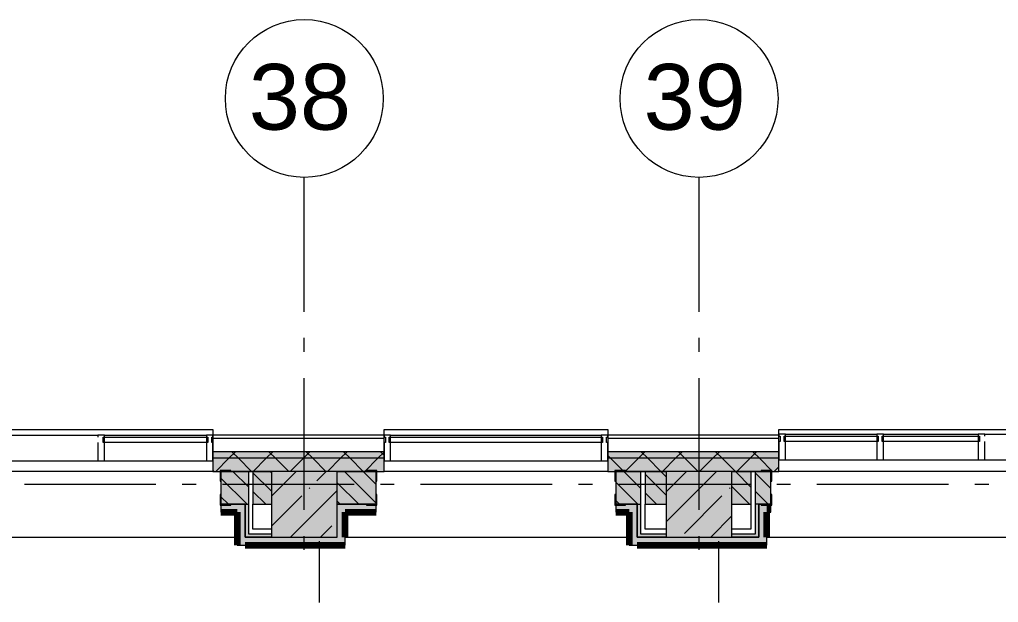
# Model space of a CAD drawing. Header units: millimetres. Extents: x -537608 to 253996, y -217170 to 186033.
# Drawn here: x -317340 to -309901, y -201596 to -197164 of the extents above; entities that cross this region are included whole.
import ezdxf

# ---------------------------------------------------------------- set-up
doc = ezdxf.new("R2010")
doc.units = ezdxf.units.MM
doc.layers.add('16) Лак 1.6м', color=160, linetype='Continuous', lineweight=90)
doc.layers.add('PDF _Геометрия', color=7, linetype='Continuous')
doc.layers.add('PDF _Текст', color=7, linetype='Continuous')
doc.layers.add('PDF _Сплошная заливка', color=7, linetype='Continuous', true_color=0xffffff)
doc.styles.add('PDF ArialMT', font='arial.ttf')

msp = doc.modelspace()

# ---------------------------------------------------------------- hatches: boundary and pattern name
at = {"layer": 'PDF _Сплошная заливка', "transparency": 33554559}
h = msp.add_hatch(color=256, dxfattribs=at)
h.paths.add_polyline_path([(-292602.1144, -200499.6523), (-291276.1742, -200499.6523), (-291276.1742, -200449.6521), (-297870.1772, -200449.6521), (-297870.1772, -200499.6523), (-295975.1895, -200499.6523)], flags=0)
h.paths.add_polyline_path([(-300191.5361, -200499.6523), (-299570.1762, -200499.6523), (-299570.1762, -200449.6521), (-300870.1776, -200449.6521), (-300870.1776, -200499.6523)], flags=0)
h.paths.add_polyline_path([(-302570.1808, -200499.6523), (-302570.1808, -200449.6521), (-303870.178, -200449.6521), (-303870.178, -200499.6523), (-302721.3441, -200499.6523)], flags=0)
h.paths.add_polyline_path([(-312418.9413, -200499.6523), (-311570.1819, -200499.6523), (-311570.1819, -200449.6521), (-312870.1833, -200449.6521), (-312870.1833, -200499.6523), (-312840.5759, -200499.6523)], flags=0)
h.paths.add_polyline_path([(-315370.3838, -200499.6523), (-314570.1822, -200499.6523), (-314570.1822, -200449.6521), (-315870.1837, -200449.6521), (-315870.1837, -200499.6523), (-315792.0185, -200499.6523)], flags=0)
h.paths.add_polyline_path([(-320570.1873, -200499.6523), (-320570.1873, -200449.6521), (-321870.8045, -200449.6521), (-321870.8045, -200499.6523), (-320851.6344, -200499.6523)], flags=0)
h.paths.add_polyline_path([(-317900.1918, -200499.6523), (-317570.1826, -200499.6523), (-317570.1826, -200449.6521), (-318870.184, -200449.6521), (-318870.184, -200499.6523), (-318743.4611, -200499.6523)], flags=0)
h.paths.add_polyline_path([(-324646.3463, -200499.6523), (-323570.8034, -200499.6523), (-323570.8034, -200449.6521), (-324870.1891, -200449.6521), (-324870.1891, -200499.6523)], flags=0)
h.paths.add_polyline_path([(-326570.188, -200499.6523), (-326570.188, -200449.6521), (-328176.1889, -200449.6521), (-328176.1889, -200499.6523), (-326754.5197, -200499.6523)], flags=0)
h.paths.add_polyline_path([(-331176.1935, -200499.6523), (-329876.1878, -200499.6523), (-329876.1878, -200449.6521), (-331176.1935, -200449.6521)], flags=0)
h.paths.add_polyline_path([(-332876.1924, -200499.6523), (-332876.1924, -200449.6521), (-334176.1896, -200449.6521), (-334176.1896, -200499.6523), (-333079.0438, -200499.6523)], flags=0)
h.paths.add_polyline_path([(-336452.1211, -200499.6523), (-335876.1885, -200499.6523), (-335876.1885, -200449.6521), (-337176.1942, -200449.6521), (-337176.1942, -200499.6523), (-336873.7558, -200499.6523)], flags=0)
h.paths.add_polyline_path([(-338876.1932, -200499.6523), (-338876.1932, -200449.6521), (-342076.1901, -200449.6521), (-342076.1901, -200499.6523), (-338981.929, -200499.6523)], flags=0)
h = msp.add_hatch(color=256, dxfattribs=at)
h.paths.add_polyline_path([(-291758.8451, -200599.6527), (-291276.1742, -200599.6527), (-291276.1742, -200499.6523), (-297870.1772, -200499.6523), (-297870.1772, -200599.6527), (-292602.1144, -200599.6527)], flags=0)
h.paths.add_polyline_path([(-300191.5361, -200599.6527), (-299570.1762, -200599.6527), (-299570.1762, -200499.6523), (-300870.1776, -200499.6523), (-300870.1776, -200599.6527)], flags=0)
h.paths.add_polyline_path([(-302570.1808, -200599.6527), (-302570.1808, -200499.6523), (-303870.178, -200499.6523), (-303870.178, -200599.6527), (-302721.3441, -200599.6527)], flags=0)
h.paths.add_polyline_path([(-312426.1838, -200599.6527), (-311570.1819, -200599.6527), (-311570.1819, -200499.6523), (-312870.1833, -200499.6523), (-312870.1833, -200599.6527), (-312840.5759, -200599.6527)], flags=0)
h.paths.add_polyline_path([(-315870.1837, -200599.6527), (-314570.1822, -200599.6527), (-314570.1822, -200499.6523), (-315870.1837, -200499.6523)], flags=0)
h.paths.add_polyline_path([(-318870.184, -200599.6527), (-317570.1826, -200599.6527), (-317570.1826, -200499.6523), (-318870.184, -200499.6523)], flags=0)
h.paths.add_polyline_path([(-321273.2691, -200599.6527), (-320570.1873, -200599.6527), (-320570.1873, -200499.6523), (-321870.8045, -200499.6523), (-321870.8045, -200599.6527), (-321694.9038, -200599.6527)], flags=0)
h.paths.add_polyline_path([(-328176.1889, -200599.6527), (-326570.188, -200599.6527), (-326570.188, -200499.6523), (-328176.1889, -200499.6523)], flags=0)
h.paths.add_polyline_path([(-323570.8034, -200599.6527), (-323570.8034, -200499.6523), (-324870.1891, -200499.6523), (-324870.1891, -200599.6527), (-323803.077, -200599.6527)], flags=0)
h.paths.add_polyline_path([(-330127.5969, -200599.6527), (-329876.1878, -200599.6527), (-329876.1878, -200499.6523), (-331176.1935, -200499.6523), (-331176.1935, -200599.6527), (-330476.1904, -200599.6527)], flags=0)
h.paths.add_polyline_path([(-333922.3131, -200599.6527), (-332876.1924, -200599.6527), (-332876.1924, -200499.6523), (-334176.1896, -200499.6523), (-334176.1896, -200599.6527)], flags=0)
h.paths.add_polyline_path([(-335876.1885, -200599.6527), (-335876.1885, -200499.6523), (-337176.1942, -200499.6523), (-337176.1942, -200599.6527), (-336452.1211, -200599.6527)], flags=0)
h.paths.add_polyline_path([(-338876.1932, -200599.6527), (-338876.1932, -200499.6523), (-342126.1903, -200499.6523), (-342126.1903, -200599.6527), (-338981.929, -200599.6527)], flags=0)
h = msp.add_hatch(color=256, dxfattribs=at)
h.paths.add_polyline_path([(-296926.1754, -200849.6538), (-294426.1751, -200849.6538), (-294426.1751, -200599.6527), (-296926.1754, -200599.6527), (-296926.1754, -200829.3816)], flags=0)
h.paths.add_polyline_path([(-297666.1761, -200849.6538), (-297641.176, -200849.6538), (-297641.176, -200599.6527), (-297809.7308, -200599.6527), (-297809.7308, -200849.6538)], flags=0)
h.paths.add_polyline_path([(-300809.7312, -200849.6538), (-299629.7312, -200849.6538), (-299629.7312, -200599.6527), (-300809.7312, -200599.6527)], flags=0)
h.paths.add_polyline_path([(-297426.1777, -200849.6538), (-297426.1777, -200599.6527), (-297606.1776, -200599.6527), (-297606.1776, -200849.6538)], flags=0)
h.paths.add_polyline_path([(-302866.1777, -200849.6538), (-302629.7315, -200849.6538), (-302629.7315, -200599.6527), (-302926.1805, -200599.6527), (-302926.1805, -200849.6538)], flags=0)
h.paths.add_polyline_path([(-303641.1811, -200849.6538), (-303641.1811, -200599.6527), (-303810.1794, -200599.6527), (-303810.1794, -200849.6538), (-303666.1812, -200849.6538)], flags=0)
h.paths.add_polyline_path([(-303564.6134, -200849.6538), (-303426.1784, -200849.6538), (-303426.1784, -200599.6527), (-303606.1783, -200599.6527), (-303606.1783, -200849.6538)], flags=0)
h.paths.add_polyline_path([(-311746.7672, -200849.6538), (-311630.1804, -200849.6538), (-311630.1804, -200599.6527), (-311746.7672, -200599.6527), (-311746.7672, -200698.3356)], flags=0)
h.paths.add_polyline_path([(-311781.7656, -200849.6538), (-311781.7656, -200599.6527), (-311926.1815, -200599.6527), (-311926.1815, -200849.6538)], flags=0)
h.paths.add_polyline_path([(-315626.185, -200849.6538), (-315601.1849, -200849.6538), (-315601.1849, -200599.6527), (-315809.7373, -200599.6527), (-315809.7373, -200849.6538), (-315792.0185, -200849.6538)], flags=0)
h.paths.add_polyline_path([(-314866.1833, -200849.6538), (-314629.7373, -200849.6538), (-314629.7373, -200599.6527), (-314926.1819, -200599.6527), (-314926.1819, -200849.6538)], flags=0)
h.paths.add_polyline_path([(-312621.1812, -200849.6538), (-312621.1812, -200599.6527), (-312809.7369, -200599.6527), (-312809.7369, -200849.6538), (-312646.1813, -200849.6538)], flags=0)
h.paths.add_polyline_path([(-312586.1827, -200849.6538), (-312426.1838, -200849.6538), (-312426.1838, -200599.6527), (-312586.1827, -200599.6527)], flags=0)
h.paths.add_polyline_path([(-315426.1841, -200849.6538), (-315426.1841, -200599.6527), (-315566.1822, -200599.6527), (-315566.1822, -200849.6538)], flags=0)
h.paths.add_polyline_path([(-321641.1875, -200849.6538), (-321641.1875, -200599.6527), (-321810.3581, -200599.6527), (-321810.3581, -200849.6538), (-321666.1876, -200849.6538)], flags=0)
h.paths.add_polyline_path([(-320866.184, -200849.6538), (-320629.738, -200849.6538), (-320629.738, -200599.6527), (-320926.1869, -200599.6527), (-320926.1869, -200849.6538)], flags=0)
h.paths.add_polyline_path([(-321606.1848, -200849.6538), (-321426.1849, -200849.6538), (-321426.1849, -200599.6527), (-321606.1848, -200599.6527)], flags=0)
h.paths.add_polyline_path([(-317900.1918, -200849.6538), (-317629.7376, -200849.6538), (-317629.7376, -200599.6527), (-318809.7377, -200599.6527), (-318809.7377, -200849.6538), (-318743.4611, -200849.6538)], flags=0)
h.paths.add_polyline_path([(-323926.1873, -200849.6538), (-323630.3584, -200849.6538), (-323630.3584, -200599.6527), (-323926.1873, -200599.6527), (-323926.1873, -200829.0264)], flags=0)
h.paths.add_polyline_path([(-324809.7384, -200849.6538), (-324628.395, -200849.6538), (-324628.395, -200599.6527), (-324809.7384, -200599.6527), (-324809.7384, -200698.3356)], flags=0)
h.paths.add_polyline_path([(-324426.1895, -200849.6538), (-324426.1895, -200599.6527), (-324593.3966, -200599.6527), (-324593.3966, -200849.6538)], flags=0)
h.paths.add_polyline_path([(-328116.1903, -200849.6538), (-326629.743, -200849.6538), (-326629.743, -200599.6527), (-328116.1903, -200599.6527), (-328116.1903, -200698.3356)], flags=0)
h.paths.add_polyline_path([(-330127.5969, -200849.6538), (-329936.1906, -200849.6538), (-329936.1906, -200599.6527), (-330476.1904, -200599.6527), (-330476.1904, -200849.6538), (-330416.1876, -200849.6538)], flags=0)
h.paths.add_polyline_path([(-331116.1864, -200849.6538), (-330976.1883, -200849.6538), (-330976.1883, -200599.6527), (-331116.1864, -200599.6527), (-331116.1864, -200698.3356)], flags=0)
h.paths.add_polyline_path([(-332936.191, -200849.6538), (-332936.191, -200599.6527), (-334116.191, -200599.6527), (-334116.191, -200849.6538), (-333079.0438, -200849.6538)], flags=0)
h.paths.add_polyline_path([(-339416.1973, -200849.6538), (-338936.1917, -200849.6538), (-338936.1917, -200599.6527), (-339476.1958, -200599.6527), (-339476.1958, -200849.6538)], flags=0)
h.paths.add_polyline_path([(-335936.1956, -200849.6538), (-335936.1956, -200599.6527), (-336476.1912, -200599.6527), (-336476.1912, -200849.6538), (-336416.1926, -200849.6538)], flags=0)
h.paths.add_polyline_path([(-336976.1933, -200849.6538), (-336976.1933, -200599.6527), (-337116.1957, -200599.6527), (-337116.1957, -200849.6538)], flags=0)
for points in [[(-315426.1841, -201099.6528), (-314926.1819, -201099.6528), (-314926.1819, -200599.6527), (-315426.1841, -200599.6527), (-315426.1841, -201054.9574)], [(-312426.1838, -201099.6528), (-311926.1815, -201099.6528), (-311926.1815, -200599.6527), (-312426.1838, -200599.6527), (-312426.1838, -201054.9574)]]:
    msp.add_hatch(color=256, dxfattribs=at).paths.add_polyline_path(points)
at = {"layer": 'PDF _Сплошная заливка', "true_color": 0xff7d7d, "transparency": 33554559}
h = msp.add_hatch(color=11, dxfattribs=at)
h.paths.add_polyline_path([(-315626.185, -200909.6524), (-315626.185, -200849.6538), (-315809.7373, -200849.6538), (-315809.7373, -200909.6524), (-315686.1835, -200909.6524)], flags=0)
h.paths.add_polyline_path([(-317629.7376, -200909.6524), (-317629.7376, -200849.6538), (-318809.7377, -200849.6538), (-318809.7377, -200909.6524), (-317900.1918, -200909.6524)], flags=0)
h.paths.add_polyline_path([(-320866.184, -200909.6524), (-320629.738, -200909.6524), (-320629.738, -200849.6538), (-320866.184, -200849.6538)], flags=0)
for points in [[(-314926.1819, -201099.6528), (-314866.1833, -201099.6528), (-314866.1833, -200849.6538), (-314926.1819, -200849.6538), (-314926.1819, -201054.9574)], [(-311721.7671, -201099.6528), (-311661.7685, -201099.6528), (-311661.7685, -200849.6538), (-311721.7671, -200849.6538), (-311721.7671, -201054.9574)], [(-315426.1841, -201159.6535), (-314866.1833, -201159.6535), (-314866.1833, -201099.6528), (-315626.185, -201099.6528), (-315626.185, -201159.6535)], [(-311661.7685, -201159.6535), (-311661.7685, -201099.6528), (-312646.1813, -201099.6528), (-312646.1813, -201159.6535), (-311926.1815, -201159.6535)]]:
    msp.add_hatch(color=11, dxfattribs=at).paths.add_polyline_path(points)
h = msp.add_hatch(color=11, dxfattribs=at)
h.paths.add_polyline_path([(-312706.1842, -200909.6524), (-312646.1813, -200909.6524), (-312646.1813, -200849.6538), (-312809.7369, -200849.6538), (-312809.7369, -200909.6524)], flags=0)
h.paths.add_polyline_path([(-314866.1833, -200909.6524), (-314629.7373, -200909.6524), (-314629.7373, -200849.6538), (-314866.1833, -200849.6538)], flags=0)

# ---------------------------------------------------------------- linework, layer by layer
at = {"layer": '16) Лак 1.6м'}
for p, q in [((-315809.7373, -200909.6524), (-315686.1835, -200909.6524)), ((-315686.1835, -200909.6524), (-315686.1835, -201159.6535)), ((-314866.1833, -201099.6528), (-314866.1833, -200909.6524)), ((-314866.1833, -200909.6524), (-314629.7373, -200909.6524)), ((-312809.7369, -200909.6524), (-312706.1842, -200909.6524)), ((-312706.1842, -200909.6524), (-312706.1842, -201159.6535)), ((-311661.7685, -201099.6528), (-311661.7685, -200909.6524)), ((-315626.185, -201159.6535), (-314866.1833, -201159.6535)), ((-312646.1813, -201159.6535), (-311661.7685, -201159.6535))]:
    msp.add_line(p, q, dxfattribs=at)
at = {"layer": 'PDF _Геометрия', "color": 253, "lineweight": 9, "true_color": 0xaaaaaa}
for p, q in [((-315176.183, -199384.9836), (-315176.183, -198363.7231)), ((-312176.1826, -199384.9836), (-312176.1826, -198363.7231)), ((-315176.183, -199690.8173), (-315176.183, -199584.9845)), ((-312176.1826, -199690.8173), (-312176.1826, -199584.9845)), ((-315176.183, -200890.8184), (-315176.183, -199890.8182)), ((-312176.1826, -200890.8184), (-312176.1826, -199890.8182)), ((-317570.1826, -200279.6526), (-315870.1837, -200279.6526)), ((-315870.1837, -200279.6526), (-315870.1837, -200322.6536)), ((-314570.1822, -200322.6536), (-314570.1822, -200279.6526)), ((-314570.1822, -200279.6526), (-312870.1833, -200279.6526)), ((-312870.1833, -200279.6526), (-312870.1833, -200322.6536)), ((-311570.1819, -200315.6522), (-311570.1819, -200279.6526)), ((-311570.1819, -200279.6526), (-303870.178, -200279.6526)), ((-316705.1856, -200377.653), (-316695.183, -200377.653)), ((-315920.1839, -200377.653), (-315910.1855, -200377.653)), ((-315880.182, -200377.653), (-315870.1837, -200377.653)), ((-314570.1822, -200377.653), (-314560.1839, -200377.653)), ((-314527.1145, -200377.653), (-314520.182, -200377.653)), ((-312920.1835, -200377.653), (-312910.1809, -200377.653)), ((-312880.1816, -200377.653), (-312870.1833, -200377.653)), ((-316303.7802, -200699.6532), (-317303.7803, -200699.6532)), ((-315997.9486, -200699.6532), (-316103.7793, -200699.6532)), ((-314797.9476, -200699.6532), (-315797.9477, -200699.6532)), ((-314492.1118, -200699.6532), (-314597.9467, -200699.6532)), ((-313292.1151, -200699.6532), (-314292.1152, -200699.6532)), ((-312986.2793, -200699.6532), (-313092.1142, -200699.6532)), ((-311786.2782, -200699.6532), (-312786.2784, -200699.6532)), ((-311480.4467, -200699.6532), (-311586.2774, -200699.6532)), ((-310280.4457, -200699.6532), (-311280.4458, -200699.6532)), ((-309974.6098, -200699.6532), (-310080.4449, -200699.6532)), ((-315176.183, -201196.652), (-315176.183, -201090.8171)), ((-312176.1826, -201196.652), (-312176.1826, -201090.8171))]:
    msp.add_line(p, q, dxfattribs=at)
at = {"layer": 'PDF _Геометрия', "lineweight": 9}
for p, q in [((-317520.1866, -200322.6536), (-316745.1833, -200322.6536)), ((-316695.183, -200322.6536), (-316745.1833, -200322.6536)), ((-316745.1833, -200322.6536), (-316745.1833, -200339.6533)), ((-316695.183, -200322.6536), (-315920.1839, -200322.6536)), ((-316695.183, -200339.6533), (-316695.183, -200322.6536)), ((-315870.1837, -200322.6536), (-315920.1839, -200322.6536)), ((-315920.1839, -200322.6536), (-315920.1839, -200339.6533)), ((-314570.1822, -200322.6536), (-315870.1837, -200322.6536)), ((-315870.1837, -200322.6536), (-315870.1837, -200349.6516)), ((-315870.1837, -200339.6533), (-315870.1837, -200322.6536)), ((-314570.1822, -200349.6516), (-314570.1822, -200322.6536)), ((-314520.182, -200322.6536), (-314570.1822, -200322.6536)), ((-314570.1822, -200322.6536), (-314570.1822, -200339.6533)), ((-314520.182, -200339.6533), (-314520.182, -200322.6536)), ((-314520.182, -200322.6536), (-312920.1835, -200322.6536)), ((-312870.1833, -200322.6536), (-312920.1835, -200322.6536)), ((-312920.1835, -200322.6536), (-312920.1835, -200339.6533)), ((-311570.1819, -200322.6536), (-312870.1833, -200322.6536)), ((-312870.1833, -200322.6536), (-312870.1833, -200349.6516)), ((-312870.1833, -200339.6533), (-312870.1833, -200322.6536)), ((-311520.1816, -200315.6522), (-311570.1819, -200315.6522)), ((-311570.1819, -200315.6522), (-311570.1819, -200332.6519)), ((-311570.1819, -200349.6516), (-311570.1819, -200322.6536)), ((-311520.1816, -200332.6519), (-311520.1816, -200315.6522)), ((-311520.1816, -200315.6522), (-310825.182, -200315.6522)), ((-310775.1818, -200315.6522), (-310825.182, -200315.6522)), ((-310825.182, -200315.6522), (-310825.182, -200332.6519)), ((-310775.1818, -200315.6522), (-310055.182, -200315.6522)), ((-310775.1818, -200332.6519), (-310775.1818, -200315.6522)), ((-310005.1818, -200315.6522), (-310055.182, -200315.6522)), ((-310055.182, -200315.6522), (-310055.182, -200332.6519)), ((-310005.1818, -200315.6522), (-309285.1821, -200315.6522)), ((-310005.1818, -200332.6519), (-310005.1818, -200315.6522)), ((-316745.1833, -200379.6531), (-316745.1833, -200519.6532)), ((-316705.1856, -200379.6531), (-316705.1856, -200339.6533)), ((-316705.1856, -200339.6533), (-316695.183, -200339.6533)), ((-316695.183, -200379.6531), (-316705.1856, -200379.6531)), ((-316695.183, -200379.6531), (-316695.183, -200339.6533)), ((-316695.183, -200339.6533), (-315920.1839, -200339.6533)), ((-315920.1839, -200379.6531), (-316695.183, -200379.6531)), ((-316695.183, -200519.6532), (-316695.183, -200379.6531)), ((-315920.1839, -200339.6533), (-315920.1839, -200379.6531)), ((-315920.1839, -200339.6533), (-315910.1855, -200339.6533)), ((-315910.1855, -200379.6531), (-315920.1839, -200379.6531)), ((-315920.1839, -200379.6531), (-315920.1839, -200519.6532)), ((-315910.1855, -200339.6533), (-315910.1855, -200379.6531)), ((-315880.182, -200379.6531), (-315880.182, -200339.6533)), ((-315880.182, -200339.6533), (-315870.1837, -200339.6533)), ((-315870.1837, -200379.6531), (-315880.182, -200379.6531)), ((-315870.1837, -200349.6516), (-315870.1837, -200449.6521)), ((-314570.1822, -200349.6516), (-315870.1837, -200349.6516)), ((-315870.1837, -200519.6532), (-315870.1837, -200379.6531)), ((-314570.1822, -200339.6533), (-314560.1839, -200339.6533)), ((-314570.1822, -200449.6521), (-314570.1822, -200349.6516)), ((-314560.1839, -200379.6531), (-314570.1822, -200379.6531)), ((-314570.1822, -200379.6531), (-314570.1822, -200519.6532)), ((-314560.1839, -200339.6533), (-314560.1839, -200379.6531)), ((-314530.1846, -200379.6531), (-314530.1846, -200339.6533)), ((-314530.1846, -200339.6533), (-314520.182, -200339.6533)), ((-314520.182, -200379.6531), (-314530.1846, -200379.6531)), ((-314520.182, -200379.6531), (-314520.182, -200339.6533)), ((-314520.182, -200339.6533), (-312920.1835, -200339.6533)), ((-314520.182, -200519.6532), (-314520.182, -200379.6531)), ((-312920.1835, -200379.6531), (-314520.182, -200379.6531)), ((-312920.1835, -200339.6533), (-312910.1809, -200339.6533)), ((-312920.1835, -200339.6533), (-312920.1835, -200379.6531)), ((-312910.1809, -200379.6531), (-312920.1835, -200379.6531)), ((-312920.1835, -200379.6531), (-312920.1835, -200519.6532)), ((-312910.1809, -200339.6533), (-312910.1809, -200379.6531)), ((-312880.1816, -200379.6531), (-312880.1816, -200339.6533)), ((-312880.1816, -200339.6533), (-312870.1833, -200339.6533)), ((-312870.1833, -200379.6531), (-312880.1816, -200379.6531)), ((-312870.1833, -200349.6516), (-312870.1833, -200449.6521)), ((-311570.1819, -200349.6516), (-312870.1833, -200349.6516)), ((-312870.1833, -200519.6532), (-312870.1833, -200379.6531)), ((-311570.1819, -200332.6519), (-311560.1835, -200332.6519)), ((-311570.1819, -200449.6521), (-311570.1819, -200349.6516)), ((-311560.1835, -200372.6516), (-311570.1819, -200372.6516)), ((-311570.1819, -200372.6516), (-311570.1819, -200512.6518)), ((-311560.1835, -200332.6519), (-311560.1835, -200372.6516)), ((-311530.1843, -200372.6516), (-311530.1843, -200332.6519)), ((-311530.1843, -200332.6519), (-311520.1816, -200332.6519)), ((-311520.1816, -200372.6516), (-311530.1843, -200372.6516)), ((-311520.1816, -200372.6516), (-311520.1816, -200332.6519)), ((-311520.1816, -200332.6519), (-310825.182, -200332.6519)), ((-311520.1816, -200512.6518), (-311520.1816, -200372.6516)), ((-310825.182, -200372.6516), (-311520.1816, -200372.6516)), ((-310825.182, -200332.6519), (-310825.182, -200372.6516)), ((-310825.182, -200332.6519), (-310815.1837, -200332.6519)), ((-310815.1837, -200372.6516), (-310825.182, -200372.6516)), ((-310825.182, -200372.6516), (-310825.182, -200512.6518)), ((-310815.1837, -200332.6519), (-310815.1837, -200372.6516)), ((-310785.1801, -200372.6516), (-310785.1801, -200332.6519)), ((-310785.1801, -200332.6519), (-310775.1818, -200332.6519)), ((-310775.1818, -200372.6516), (-310785.1801, -200372.6516)), ((-310775.1818, -200372.6516), (-310775.1818, -200332.6519)), ((-310775.1818, -200332.6519), (-310055.182, -200332.6519)), ((-310055.182, -200372.6516), (-310775.1818, -200372.6516)), ((-310775.1818, -200512.6518), (-310775.1818, -200372.6516)), ((-310055.182, -200332.6519), (-310055.182, -200372.6516)), ((-310055.182, -200332.6519), (-310045.1838, -200332.6519)), ((-310045.1838, -200372.6516), (-310055.182, -200372.6516)), ((-310055.182, -200372.6516), (-310055.182, -200512.6518)), ((-310045.1838, -200332.6519), (-310045.1838, -200372.6516)), ((-310005.1818, -200512.6518), (-310005.1818, -200372.6516)), ((-315870.1837, -200449.6521), (-315870.1837, -200499.6523)), ((-314570.1822, -200449.6521), (-315870.1837, -200449.6521)), ((-315748.6321, -200499.6523), (-315698.6362, -200449.6521)), ((-315677.4124, -200499.6523), (-315727.4126, -200449.6521)), ((-315465.7899, -200499.6523), (-315415.7897, -200449.6521)), ((-315394.5702, -200499.6523), (-315444.5704, -200449.6521)), ((-315182.9476, -200499.6523), (-315132.9473, -200449.6521)), ((-315111.7278, -200499.6523), (-315161.728, -200449.6521)), ((-314900.1053, -200499.6523), (-314850.1051, -200449.6521)), ((-314828.8856, -200499.6523), (-314878.8858, -200449.6521)), ((-314617.263, -200499.6523), (-314570.1822, -200452.5736)), ((-314570.1822, -200475.5112), (-314596.0435, -200449.6521)), ((-314570.1822, -200499.6523), (-314570.1822, -200449.6521)), ((-312870.1833, -200449.6521), (-312870.1833, -200499.6523)), ((-311570.1819, -200449.6521), (-312870.1833, -200449.6521)), ((-312637.3628, -200499.6523), (-312587.3626, -200449.6521)), ((-312566.143, -200499.6523), (-312616.1433, -200449.6521)), ((-312354.5205, -200499.6523), (-312304.5203, -200449.6521)), ((-312283.3008, -200499.6523), (-312333.301, -200449.6521)), ((-312071.6782, -200499.6523), (-312021.678, -200449.6521)), ((-312000.4585, -200499.6523), (-312050.4587, -200449.6521)), ((-311788.836, -200499.6523), (-311738.8358, -200449.6521)), ((-311717.6162, -200499.6523), (-311767.6122, -200449.6521)), ((-311570.1819, -200499.6523), (-311570.1819, -200449.6521)), ((-317520.1866, -200519.6532), (-316745.1833, -200519.6532)), ((-316745.1833, -200519.6532), (-316695.183, -200519.6532)), ((-316695.183, -200519.6532), (-315920.1839, -200519.6532)), ((-315920.1839, -200519.6532), (-315870.1837, -200519.6532)), ((-315870.1837, -200499.6523), (-315870.1837, -200599.6527)), ((-314570.1822, -200499.6523), (-315870.1837, -200499.6523)), ((-315848.6326, -200599.6527), (-315748.6321, -200499.6523)), ((-315577.4119, -200599.6527), (-315677.4124, -200499.6523)), ((-315565.7903, -200599.6527), (-315465.7899, -200499.6523)), ((-315294.5697, -200599.6527), (-315394.5702, -200499.6523)), ((-315282.948, -200599.6527), (-315182.9476, -200499.6523)), ((-315011.7274, -200599.6527), (-315111.7278, -200499.6523)), ((-315000.1058, -200599.6527), (-314900.1053, -200499.6523)), ((-314728.8851, -200599.6527), (-314828.8856, -200499.6523)), ((-314717.2635, -200599.6527), (-314617.263, -200499.6523)), ((-314570.1822, -200599.6527), (-314570.1822, -200499.6523)), ((-314570.1822, -200519.6532), (-314520.182, -200519.6532)), ((-314520.182, -200519.6532), (-312920.1835, -200519.6532)), ((-312920.1835, -200519.6532), (-312870.1833, -200519.6532)), ((-312848.9853, -200499.6523), (-312870.1833, -200478.4543)), ((-312870.1833, -200499.6523), (-312870.1833, -200599.6527)), ((-311570.1819, -200499.6523), (-312870.1833, -200499.6523)), ((-312748.9849, -200599.6527), (-312848.9853, -200499.6523)), ((-312737.3632, -200599.6527), (-312637.3628, -200499.6523)), ((-312466.1426, -200599.6527), (-312566.143, -200499.6523)), ((-312454.521, -200599.6527), (-312354.5205, -200499.6523)), ((-312183.3004, -200599.6527), (-312283.3008, -200499.6523)), ((-312171.6787, -200599.6527), (-312071.6782, -200499.6523)), ((-311900.458, -200599.6527), (-312000.4585, -200499.6523)), ((-311888.8364, -200599.6527), (-311788.836, -200499.6523)), ((-311617.6158, -200599.6527), (-311717.6162, -200499.6523)), ((-311570.1819, -200599.6527), (-311570.1819, -200499.6523)), ((-311570.1819, -200512.6518), (-311520.1816, -200512.6518)), ((-311520.1816, -200512.6518), (-310825.182, -200512.6518)), ((-310825.182, -200512.6518), (-310775.1818, -200512.6518)), ((-310775.1818, -200512.6518), (-310055.182, -200512.6518)), ((-310055.182, -200512.6518), (-310005.1818, -200512.6518)), ((-310005.1818, -200512.6518), (-309285.1821, -200512.6518)), ((-315860.2586, -200599.6527), (-315870.1837, -200589.7255)), ((-315870.1837, -200599.6527), (-315426.1841, -200599.6527)), ((-315601.1849, -200599.6527), (-315809.7373, -200599.6527)), ((-315809.7373, -200599.6527), (-315809.7373, -200849.6538)), ((-315601.1849, -200717.3031), (-315718.8353, -200599.6527)), ((-315566.1822, -200599.6527), (-315601.1849, -200599.6527)), ((-315601.1849, -200599.6527), (-315601.1849, -200849.6538)), ((-315426.1841, -200599.6527), (-315566.1822, -200599.6527)), ((-315566.1822, -200599.6527), (-315566.1822, -200849.6538)), ((-315426.1841, -200750.8828), (-315566.1822, -200610.8825)), ((-315426.1841, -200609.4616), (-315435.993, -200599.6527)), ((-315426.1841, -200788.4259), (-315237.4087, -200599.6527)), ((-314926.1819, -200599.6527), (-315426.1841, -200599.6527)), ((-315426.1841, -200599.6527), (-315426.1841, -201099.6528)), ((-315081.2894, -200671.6324), (-315009.3118, -200599.6527)), ((-314629.7373, -200599.6527), (-314926.1819, -200599.6527)), ((-314926.1819, -200599.6527), (-314570.1822, -200599.6527)), ((-314926.1819, -201099.6528), (-314926.1819, -200599.6527)), ((-314629.7373, -200840.2239), (-314870.3084, -200599.6527)), ((-314629.7373, -200698.8006), (-314728.8851, -200599.6527)), ((-314629.7373, -200849.6538), (-314629.7373, -200599.6527)), ((-312870.1833, -200599.6527), (-312426.1838, -200599.6527)), ((-312621.1812, -200599.6527), (-312809.7369, -200599.6527)), ((-312809.7369, -200599.6527), (-312809.7369, -200849.6538)), ((-312621.1812, -200727.4543), (-312748.9849, -200599.6527)), ((-312586.1827, -200599.6527), (-312621.1812, -200599.6527)), ((-312621.1812, -200599.6527), (-312621.1812, -200849.6538)), ((-312426.1838, -200599.6527), (-312586.1827, -200599.6527)), ((-312586.1827, -200599.6527), (-312586.1827, -200849.6538)), ((-312426.1838, -200781.0348), (-312586.1827, -200621.0337)), ((-312426.1838, -200639.6116), (-312466.1426, -200599.6527)), ((-312426.1838, -200981.8044), (-312044.03, -200599.6527)), ((-312426.1838, -200753.7074), (-312272.1269, -200599.6527)), ((-311926.1815, -200599.6527), (-312426.1838, -200599.6527)), ((-312426.1838, -200599.6527), (-312426.1838, -201099.6528)), ((-311781.7656, -200599.6527), (-311926.1815, -200599.6527)), ((-311926.1815, -200599.6527), (-311570.1819, -200599.6527)), ((-311926.1815, -201099.6528), (-311926.1815, -200599.6527)), ((-311781.7656, -200718.343), (-311900.458, -200599.6527)), ((-311746.7672, -200599.6527), (-311781.7656, -200599.6527)), ((-311781.7656, -200599.6527), (-311781.7656, -200849.6538)), ((-311630.1804, -200599.6527), (-311746.7672, -200599.6527)), ((-311746.7672, -200849.6538), (-311746.7672, -200599.6527)), ((-311630.1804, -200728.5049), (-311746.7672, -200611.9224)), ((-311630.1804, -200849.6538), (-311630.1804, -200599.6527)), ((-311605.9898, -200599.6527), (-311570.1819, -200563.8426)), ((-315610.2575, -200849.6538), (-315809.7373, -200650.1718)), ((-314761.7263, -200849.6538), (-314926.1819, -200685.1961)), ((-312640.4071, -200849.6538), (-312809.7369, -200680.3239)), ((-315468.8342, -200849.6538), (-315566.1822, -200752.3037)), ((-315281.2128, -201099.6528), (-314926.1819, -200744.6219)), ((-315138.3168, -200728.6556), (-315133.5761, -200723.9148)), ((-312498.9838, -200849.6538), (-312586.1827, -200762.4549)), ((-311944.9338, -200728.6556), (-311940.193, -200723.9148)), ((-311791.8802, -200849.6538), (-311926.1815, -200715.3482)), ((-311650.4569, -200849.6538), (-311746.7672, -200753.3435)), ((-315751.6764, -200849.6538), (-315809.7373, -200791.5929)), ((-315426.1841, -201016.5251), (-315195.34, -200785.6809)), ((-314903.1496, -200849.6538), (-314926.1819, -200826.6194)), ((-312781.826, -200849.6538), (-312809.7369, -200821.7451)), ((-312287.0814, -201070.8032), (-312001.9612, -200785.6809)), ((-315626.185, -200849.6538), (-315809.7373, -200849.6538)), ((-315809.7373, -200849.6538), (-315809.7373, -200909.6524)), ((-315809.7373, -200849.6538), (-315626.185, -200849.6538)), ((-315626.185, -200849.6538), (-315626.185, -200909.6524)), ((-315626.185, -201039.6521), (-315626.185, -200849.6538)), ((-315626.185, -200849.6538), (-315601.1849, -200849.6538)), ((-315626.185, -200909.6524), (-315626.185, -201099.6528)), ((-315601.1849, -200849.6538), (-315601.1849, -201039.6521)), ((-315566.1822, -201039.6521), (-315566.1822, -200849.6538)), ((-315566.1822, -200849.6538), (-315426.1841, -200849.6538)), ((-314866.1833, -200849.6538), (-314926.1819, -200849.6538)), ((-314926.1819, -200849.6538), (-314866.1833, -200849.6538)), ((-314866.1833, -200849.6538), (-314629.7373, -200849.6538)), ((-314629.7373, -200849.6538), (-314866.1833, -200849.6538)), ((-314629.7373, -200909.6524), (-314629.7373, -200849.6538)), ((-312646.1813, -200849.6538), (-312809.7369, -200849.6538)), ((-312809.7369, -200849.6538), (-312809.7369, -200909.6524)), ((-312809.7369, -200849.6538), (-312646.1813, -200849.6538)), ((-312646.1813, -200849.6538), (-312646.1813, -200909.6524)), ((-312646.1813, -201039.6521), (-312646.1813, -200849.6538)), ((-312646.1813, -200849.6538), (-312621.1812, -200849.6538)), ((-312646.1813, -200909.6524), (-312646.1813, -201099.6528)), ((-312621.1812, -200849.6538), (-312621.1812, -201039.6521)), ((-312586.1827, -201039.6521), (-312586.1827, -200849.6538)), ((-312586.1827, -200849.6538), (-312426.1838, -200849.6538)), ((-311926.1815, -200849.6538), (-311781.7656, -200849.6538)), ((-311781.7656, -200849.6538), (-311781.7656, -201039.6521)), ((-311746.7672, -201039.6521), (-311746.7672, -200849.6538)), ((-311721.7671, -200849.6538), (-311746.7672, -200849.6538)), ((-311661.7685, -200849.6538), (-311721.7671, -200849.6538)), ((-311721.7671, -200849.6538), (-311721.7671, -201099.6528)), ((-311721.7671, -201039.6521), (-311721.7671, -200849.6538)), ((-311721.7671, -200849.6538), (-311661.7685, -200849.6538)), ((-311630.1804, -200849.6538), (-311661.7685, -200849.6538)), ((-311661.7685, -200849.6538), (-311630.1804, -200849.6538)), ((-311661.7685, -200909.6524), (-311630.1804, -200909.6524)), ((-311630.1804, -200909.6524), (-311630.1804, -200849.6538)), ((-312087.834, -201099.6528), (-311926.1815, -200938.0025)), ((-315626.185, -201074.6527), (-315626.185, -201039.6521)), ((-315601.1849, -201039.6521), (-315601.1849, -201074.6527)), ((-315426.1841, -201039.6521), (-315566.1822, -201039.6521)), ((-315053.1158, -201099.6528), (-314967.2431, -201013.78)), ((-312646.1813, -201074.6527), (-312646.1813, -201039.6521)), ((-312621.1812, -201039.6521), (-312621.1812, -201074.6527)), ((-312426.1838, -201039.6521), (-312586.1827, -201039.6521)), ((-311781.7656, -201039.6521), (-311926.1815, -201039.6521)), ((-311746.7672, -201074.6527), (-311746.7672, -201039.6521)), ((-311721.7671, -201074.6527), (-311721.7671, -201039.6521)), ((-315626.185, -201099.6528), (-315626.185, -201074.6527)), ((-315626.185, -201099.6528), (-315426.1841, -201099.6528)), ((-315426.1841, -201099.6528), (-315626.185, -201099.6528)), ((-315601.1849, -201074.6527), (-315426.1841, -201074.6527)), ((-315426.1841, -201099.6528), (-314926.1819, -201099.6528)), ((-315063.4371, -201129.6521), (-315063.4371, -201595.8034)), ((-314866.1833, -201159.6535), (-314866.1833, -201099.6528)), ((-312646.1813, -201099.6528), (-312646.1813, -201074.6527)), ((-312646.1813, -201099.6528), (-312426.1838, -201099.6528)), ((-312426.1838, -201099.6528), (-312646.1813, -201099.6528)), ((-312621.1812, -201074.6527), (-312426.1838, -201074.6527)), ((-312426.1838, -201099.6528), (-311926.1815, -201099.6528)), ((-312027.3446, -201129.6521), (-312027.3446, -201595.8034)), ((-311926.1815, -201074.6527), (-311746.7672, -201074.6527)), ((-311721.7671, -201099.6528), (-311926.1815, -201099.6528)), ((-311926.1815, -201099.6528), (-311721.7671, -201099.6528)), ((-311721.7671, -201099.6528), (-311721.7671, -201074.6527)), ((-311661.7685, -201159.6535), (-311661.7685, -201099.6528)), ((-315686.1835, -201159.6535), (-315626.185, -201159.6535)), ((-312706.1842, -201159.6535), (-312646.1813, -201159.6535))]:
    msp.add_line(p, q, dxfattribs=at)
at = {"layer": 'PDF _Геометрия', "color": 9, "lineweight": 9, "true_color": 0xc0c0c0}
for p, q in [((-315870.1837, -200599.6527), (-317570.1826, -200599.6527)), ((-312870.1833, -200599.6527), (-314570.1822, -200599.6527)), ((-306666.1815, -200599.6527), (-311570.1819, -200599.6527)), ((-320866.184, -201099.6528), (-315686.1835, -201099.6528)), ((-314866.1833, -201099.6528), (-312706.1842, -201099.6528)), ((-311661.7685, -201099.6528), (-306726.1801, -201099.6528))]:
    msp.add_line(p, q, dxfattribs=at)
at = {"layer": 'PDF _Геометрия', "color": 253, "lineweight": 20, "true_color": 0xaaaaaa}
for p, q in [((-315734.737, -200593.6525), (-315815.7354, -200593.6525)), ((-315815.7354, -200593.6525), (-315815.7354, -200674.6531)), ((-315809.7373, -200674.6531), (-315809.7373, -200599.6527)), ((-315809.7373, -200599.6527), (-315734.737, -200599.6527)), ((-315734.737, -200599.6527), (-315734.737, -200593.6525)), ((-314623.7348, -200593.6525), (-314704.7376, -200593.6525)), ((-314704.7376, -200593.6525), (-314704.7376, -200599.6527)), ((-314704.7376, -200599.6527), (-314629.7373, -200599.6527)), ((-314629.7373, -200599.6527), (-314629.7373, -200674.6531)), ((-314623.7348, -200674.6531), (-314623.7348, -200593.6525)), ((-312734.7366, -200593.6525), (-312815.7351, -200593.6525)), ((-312815.7351, -200593.6525), (-312815.7351, -200674.6531)), ((-312809.7369, -200674.6531), (-312809.7369, -200599.6527)), ((-312809.7369, -200599.6527), (-312734.7366, -200599.6527)), ((-312734.7366, -200599.6527), (-312734.7366, -200593.6525)), ((-311624.1823, -200593.6525), (-311705.1808, -200593.6525)), ((-311705.1808, -200593.6525), (-311705.1808, -200599.6527)), ((-311705.1808, -200599.6527), (-311630.1804, -200599.6527)), ((-311630.1804, -200599.6527), (-311630.1804, -200674.6531)), ((-311624.1823, -200674.6531), (-311624.1823, -200593.6525)), ((-315815.7354, -200674.6531), (-315809.7373, -200674.6531)), ((-314629.7373, -200674.6531), (-314623.7348, -200674.6531)), ((-312815.7351, -200674.6531), (-312809.7369, -200674.6531)), ((-311630.1804, -200674.6531), (-311624.1823, -200674.6531)), ((-315809.7373, -200774.6535), (-315815.7354, -200774.6535)), ((-315815.7354, -200774.6535), (-315815.7354, -200855.6519)), ((-315809.7373, -200849.6538), (-315809.7373, -200774.6535)), ((-314629.7373, -200774.6535), (-314629.7373, -200849.6538)), ((-314623.7348, -200774.6535), (-314629.7373, -200774.6535)), ((-314623.7348, -200855.6519), (-314623.7348, -200774.6535)), ((-312809.7369, -200774.6535), (-312815.7351, -200774.6535)), ((-312815.7351, -200774.6535), (-312815.7351, -200855.6519)), ((-312809.7369, -200849.6538), (-312809.7369, -200774.6535)), ((-311630.1804, -200774.6535), (-311630.1804, -200849.6538)), ((-311624.1823, -200774.6535), (-311630.1804, -200774.6535)), ((-311624.1823, -200855.6519), (-311624.1823, -200774.6535)), ((-315815.7354, -200855.6519), (-315734.737, -200855.6519)), ((-315734.737, -200849.6538), (-315809.7373, -200849.6538)), ((-315734.737, -200855.6519), (-315734.737, -200849.6538)), ((-314629.7373, -200849.6538), (-314704.7376, -200849.6538)), ((-314704.7376, -200849.6538), (-314704.7376, -200855.6519)), ((-314704.7376, -200855.6519), (-314623.7348, -200855.6519)), ((-312815.7351, -200855.6519), (-312734.7366, -200855.6519)), ((-312734.7366, -200849.6538), (-312809.7369, -200849.6538)), ((-312734.7366, -200855.6519), (-312734.7366, -200849.6538)), ((-311630.1804, -200849.6538), (-311705.1808, -200849.6538)), ((-311705.1808, -200849.6538), (-311705.1808, -200855.6519)), ((-311705.1808, -200855.6519), (-311624.1823, -200855.6519))]:
    msp.add_line(p, q, dxfattribs=at)
at = {"layer": 'PDF _Геометрия', "lineweight": 20}
for centre in [(-315176.184, -197763.7227), (-312176.1837, -197763.7227)]:
    msp.add_circle(centre, 599.9993, dxfattribs=at)
at = {"layer": 'PDF _Сплошная заливка', "color": 11, "lineweight": 35, "true_color": 0xff7d7d, "transparency": 33554559}
for points in [[(-315626.185, -201159.6535), (-315626.185, -200909.6524), (-315686.1835, -201159.6535), (-315686.1835, -200909.6524)], [(-312646.1813, -201159.6535), (-312646.1813, -200909.6524), (-312706.1842, -201159.6535), (-312706.1842, -200909.6524)], [(-311630.1804, -200909.6524), (-311630.1804, -200849.6538), (-311661.7685, -200909.6524), (-311661.7685, -200849.6538)]]:
    msp.add_solid(points, dxfattribs=at)
at = {"layer": 'PDF _Сплошная заливка', "color": 75, "lineweight": 35, "true_color": 0x77b143, "transparency": 33554559}
for points in [[(-315601.1849, -201074.6527), (-315601.1849, -200849.6538), (-315626.185, -201074.6527), (-315626.185, -200849.6538)], [(-312621.1812, -201074.6527), (-312621.1812, -200849.6538), (-312646.1813, -201074.6527), (-312646.1813, -200849.6538)], [(-311721.7671, -201074.6527), (-311721.7671, -200849.6538), (-311746.7672, -201074.6527), (-311746.7672, -200849.6538)], [(-315426.1841, -201099.6528), (-315426.1841, -201074.6527), (-315626.185, -201099.6528), (-315626.185, -201074.6527)], [(-312426.1838, -201099.6528), (-312426.1838, -201074.6527), (-312646.1813, -201099.6528), (-312646.1813, -201074.6527)], [(-311926.1815, -201099.6528), (-311721.7671, -201099.6528), (-311926.1815, -201074.6527), (-311721.7671, -201074.6527)]]:
    msp.add_solid(points, dxfattribs=at)

# ---------------------------------------------------------------- texts
at = {"layer": 'PDF _Текст', "char_height": 500, "attachment_point": 4, "style": 'PDF ArialMT'}
for s, insert in [('38', (-315597.7402, -197754.6468)), ('39', (-312597.7398, -197754.6468))]:
    msp.add_mtext(s, dxfattribs=dict(at, insert=insert))

doc.saveas('drawing.dxf')
